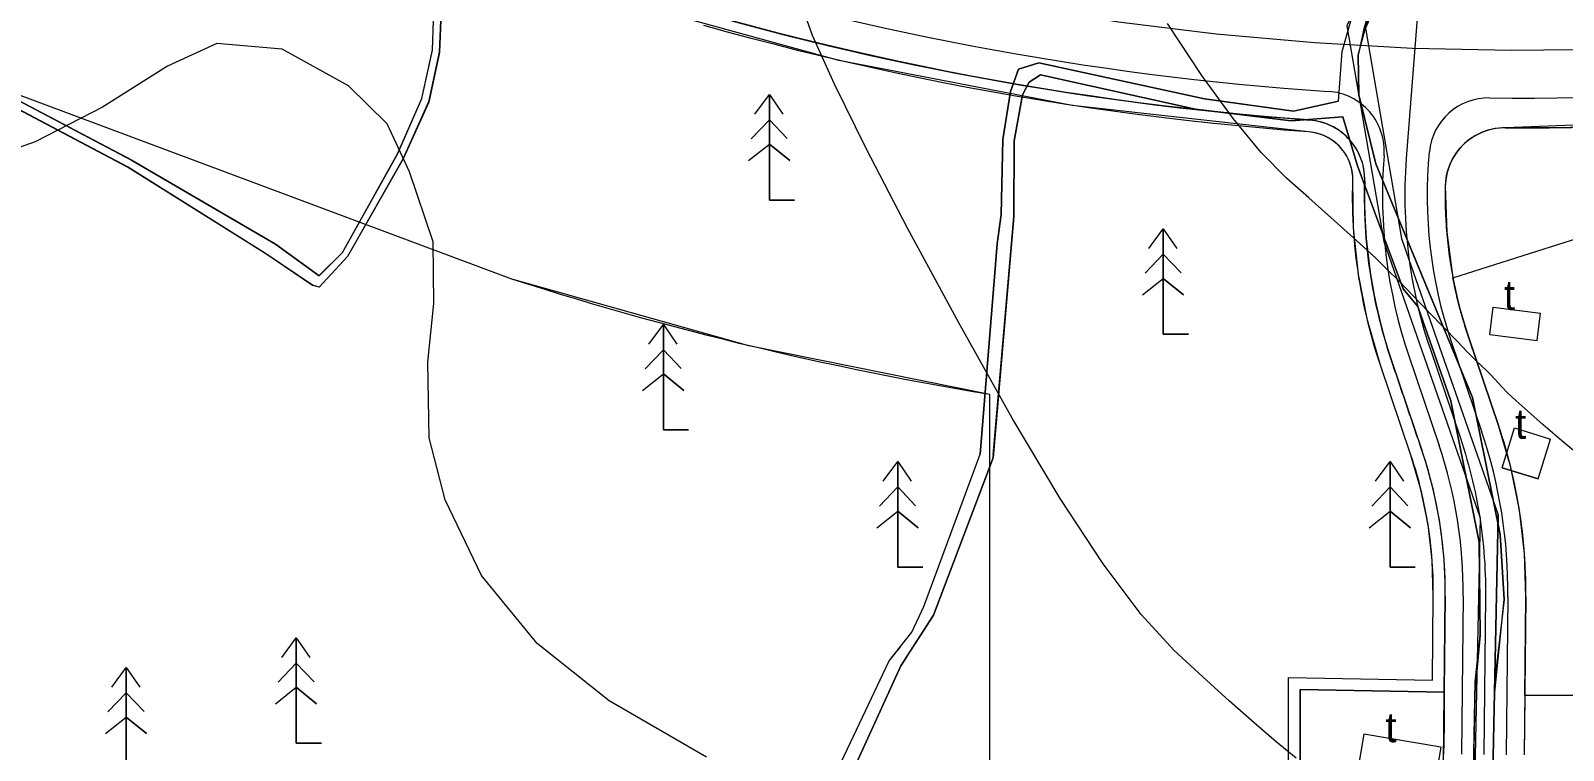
# Model space of a CAD drawing. Header units: metres. Extents: x 532950 to 537618, y 1849954 to 1853119.
# Drawn here: x 534413.2 to 534670.1, y 1850689.7 to 1850810.3 of the extents above; entities that cross this region are included whole.
import ezdxf

# ---------------------------------------------------------------- set-up
doc = ezdxf.new("R2010")
doc.units = ezdxf.units.M
doc.header["$LTSCALE"] = 3.1
for name, color, linetype, lineweight in [('11', 7, 'Continuous', 13), ('31', 7, 'Continuous', 13), ('46', 7, 'Continuous', 13), ('50', 7, 'Continuous', 13), ('52', 7, 'Continuous', 13), ('53', 7, 'Continuous', 13), ('55', 7, 'Continuous', 13), ('58', 7, 'Continuous', 13)]:
    doc.layers.add(name, color=color, linetype=linetype, lineweight=lineweight)

msp = doc.modelspace()

# ---------------------------------------------------------------- linework, layer by layer
at = {"layer": '11'}
for points in [[(534648.89, 1850855.21), (534643.73, 1850788.86), (534643.65, 1850787.75), (534643.59, 1850786.64), (534643.54, 1850785.53), (534643.51, 1850784.41), (534643.49, 1850783.3), (534643.49, 1850782.19), (534643.51, 1850781.07), (534643.54, 1850779.96), (534643.58, 1850778.85), (534643.64, 1850777.73), (534643.72, 1850776.62), (534643.81, 1850775.51), (534643.92, 1850774.4), (534644.04, 1850773.3), (534644.18, 1850772.19), (534644.33, 1850771.09), (534644.5, 1850769.99), (534644.68, 1850768.89), (534644.88, 1850767.79), (534645.1, 1850766.7), (534645.33, 1850765.61), (534645.57, 1850764.53), (534645.83, 1850763.44), (534646.11, 1850762.36), (534646.4, 1850761.29), (534646.7, 1850760.22), (534647.02, 1850759.15), (534647.36, 1850758.09), (534647.71, 1850757.03), (534652.79, 1850742), (534653.09, 1850741.11), (534653.37, 1850740.23), (534653.64, 1850739.34), (534653.9, 1850738.45), (534654.15, 1850737.55), (534654.39, 1850736.65), (534654.63, 1850735.75), (534654.85, 1850734.85), (534655.05, 1850733.94), (534655.25, 1850733.04), (534655.44, 1850732.13), (534655.62, 1850731.21), (534655.79, 1850730.3), (534655.94, 1850729.38), (534656.09, 1850728.46), (534656.23, 1850727.54), (534656.35, 1850726.62), (534656.46, 1850725.7), (534656.57, 1850724.78), (534656.66, 1850723.85), (534656.74, 1850722.93), (534656.81, 1850722), (534656.87, 1850721.07), (534656.92, 1850720.14), (534656.96, 1850719.21), (534656.99, 1850718.28), (534657, 1850717.35), (534657.01, 1850716.42), (534657.01, 1850715.5), (534656.72, 1850689.04)], [(534515.15, 1850830.1), (534530.96, 1850825.37), (534546.92, 1850821.16), (534563.01, 1850817.5), (534579.21, 1850814.38), (534595.51, 1850811.8), (534611.89, 1850809.78), (534628.33, 1850808.3), (534644.8, 1850807.38), (534661.3, 1850807.01), (534677.8, 1850807.2), (534694.29, 1850807.94), (534710.74, 1850809.23), (534727.14, 1850811.07), (534743.46, 1850813.47), (534759.7, 1850816.41), (534775.83, 1850819.9), (534791.83, 1850823.92), (534807.69, 1850828.49), (534823.39, 1850833.58), (534838.91, 1850839.19)]]:
    msp.add_lwpolyline(points, dxfattribs=at)
at = {"layer": '31'}
for points in [[(534631.37, 1850791.9), (534630.76, 1850792.29), (534630.12, 1850792.62), (534629.46, 1850792.89), (534628.77, 1850793.1), (534628.07, 1850793.25), (534627.36, 1850793.33), (534587.77, 1850797.78), (534548.65, 1850805.32), (534510.25, 1850815.92), (534305.74, 1850892.39)], [(534573.98, 1850632.08), (534573.98, 1850749.34), (534533.56, 1850757.52), (534493.86, 1850768.67), (534320.29, 1850833.57), (534305.97, 1850812.45), (534266.82, 1850728.42), (534263.09, 1850719.44), (534260.12, 1850710.18), (534257.95, 1850700.7), (534256.58, 1850691.07), (534256.02, 1850681.36)], [(534573.98, 1850632.08), (534573.98, 1850749.34), (534571.18, 1850749.81), (534568.37, 1850750.29), (534565.57, 1850750.78), (534562.77, 1850751.29), (534559.98, 1850751.82), (534557.18, 1850752.36), (534554.39, 1850752.91), (534551.61, 1850753.48), (534548.82, 1850754.06), (534546.04, 1850754.66), (534543.26, 1850755.27), (534540.49, 1850755.89), (534537.71, 1850756.53), (534534.95, 1850757.19), (534532.18, 1850757.85), (534529.42, 1850758.53), (534526.66, 1850759.23), (534523.91, 1850759.94), (534521.15, 1850760.66), (534518.41, 1850761.4), (534515.66, 1850762.15), (534512.92, 1850762.92), (534510.19, 1850763.7), (534507.46, 1850764.49), (534504.73, 1850765.3), (534502.01, 1850766.12), (534499.29, 1850766.96), (534496.57, 1850767.81), (534493.86, 1850768.67), (534320.29, 1850833.57)], [(534629.81, 1850792.76), (534629.41, 1850792.91), (534629.01, 1850793.03), (534628.6, 1850793.14), (534628.19, 1850793.23), (534627.78, 1850793.29), (534627.36, 1850793.33), (534623.25, 1850793.65), (534619.14, 1850794), (534615.03, 1850794.38), (534610.93, 1850794.79), (534606.84, 1850795.24), (534602.74, 1850795.72), (534598.65, 1850796.24), (534594.57, 1850796.79), (534590.49, 1850797.37), (534586.41, 1850797.99), (534582.34, 1850798.64), (534578.27, 1850799.32), (534574.21, 1850800.03), (534570.16, 1850800.78), (534566.11, 1850801.56), (534562.07, 1850802.37), (534558.04, 1850803.22), (534554.01, 1850804.1), (534549.99, 1850805.01), (534545.98, 1850805.96), (534541.97, 1850806.94), (534537.98, 1850807.95), (534533.99, 1850808.99), (534530.01, 1850810.06), (534526.04, 1850811.17)], [(534623.98, 1850676.63), (534623.98, 1850701.95), (534648.1, 1850701.5), (534648.26, 1850715.59), (534648.26, 1850716.42), (534648.26, 1850717.25), (534648.24, 1850718.07), (534648.22, 1850718.9), (534648.18, 1850719.73), (534648.14, 1850720.56), (534648.08, 1850721.38), (534648.02, 1850722.21), (534647.95, 1850723.03), (534647.87, 1850723.86), (534647.77, 1850724.68), (534647.67, 1850725.5), (534647.56, 1850726.32), (534647.44, 1850727.14), (534647.31, 1850727.96), (534647.17, 1850728.78), (534647.02, 1850729.59), (534646.86, 1850730.4), (534646.7, 1850731.21), (534646.52, 1850732.02), (534646.33, 1850732.83), (534646.14, 1850733.63), (534645.93, 1850734.44), (534645.72, 1850735.24), (534645.49, 1850736.03), (534645.26, 1850736.83), (534645.02, 1850737.62), (534644.76, 1850738.41), (534644.5, 1850739.19), (534639.42, 1850754.23), (534639.08, 1850755.26), (534638.75, 1850756.29), (534638.43, 1850757.32), (534638.13, 1850758.36), (534637.84, 1850759.41), (534637.56, 1850760.46), (534637.3, 1850761.51), (534637.05, 1850762.56), (534636.81, 1850763.62), (534636.58, 1850764.67), (534636.37, 1850765.74), (534636.17, 1850766.8), (534635.98, 1850767.87), (534635.81, 1850768.94), (534635.65, 1850770.01), (534635.5, 1850771.08), (534635.36, 1850772.16), (534635.24, 1850773.23), (534635.13, 1850774.31), (534635.04, 1850775.39), (534634.96, 1850776.47), (534634.89, 1850777.55), (534634.83, 1850778.63), (534634.79, 1850779.71), (534634.76, 1850780.8), (534634.74, 1850781.88), (534634.74, 1850782.96), (534634.75, 1850784.05), (534634.77, 1850785.13), (534634.78, 1850785.55), (534634.75, 1850785.97), (534634.71, 1850786.39), (534634.64, 1850786.81), (534634.56, 1850787.22), (534634.45, 1850787.62), (534634.32, 1850788.02), (534634.17, 1850788.42), (534634, 1850788.8), (534633.8, 1850789.18), (534633.59, 1850789.54), (534633.36, 1850789.89), (534633.12, 1850790.23), (534632.85, 1850790.56), (534632.57, 1850790.87), (534632.27, 1850791.17), (534631.96, 1850791.45), (534631.63, 1850791.71), (534631.29, 1850791.96), (534630.93, 1850792.19), (534630.57, 1850792.4), (534630.19, 1850792.59), (534629.81, 1850792.76)], [(534623.98, 1850676.63), (534623.98, 1850701.95), (534648.1, 1850701.5), (534648.26, 1850715.59), (534648.07, 1850721.59), (534647.38, 1850727.55), (534646.19, 1850733.43), (534644.5, 1850739.19), (534639.42, 1850754.23), (534637.24, 1850761.77), (534635.73, 1850769.47), (534634.9, 1850777.28), (534634.77, 1850785.13), (534634.76, 1850785.85), (534634.69, 1850786.56), (534634.55, 1850787.27), (534634.34, 1850787.95), (534634.08, 1850788.62), (534633.76, 1850789.26), (534633.38, 1850789.87), (534632.95, 1850790.45), (534632.46, 1850790.98), (534631.94, 1850791.47), (534631.37, 1850791.9)]]:
    msp.add_lwpolyline(points, dxfattribs=at)
at = {"layer": '46'}
for points in [[(534707.46, 1850795.88), (534660.33, 1850794.02), (534659.46, 1850793.98), (534658.61, 1850793.88), (534657.76, 1850793.7), (534656.93, 1850793.45), (534656.13, 1850793.13), (534655.36, 1850792.74), (534654.62, 1850792.28), (534653.93, 1850791.76), (534653.29, 1850791.19), (534652.69, 1850790.56), (534652.16, 1850789.88), (534651.68, 1850789.16), (534651.27, 1850788.4), (534650.92, 1850787.61), (534650.65, 1850786.79), (534650.44, 1850785.95), (534650.31, 1850785.09), (534650.26, 1850784.23), (534650.5, 1850776.52), (534651.55, 1850768.88), (534676.16, 1850776.73)], [(534705.25, 1850698.93), (534663.58, 1850698.93), (534663.47, 1850688.96)]]:
    msp.add_lwpolyline(points, dxfattribs=at)
at = {"layer": '50'}
for points in [[(534651.55, 1850768.88), (534676.16, 1850776.73), (534683.48, 1850749.42), (534703.98, 1850749.42), (534705.25, 1850698.93), (534663.58, 1850698.93), (534663.76, 1850715.42), (534663.53, 1850722.73), (534662.68, 1850729.98), (534661.23, 1850737.15), (534659.19, 1850744.16), (534654.1, 1850759.19), (534652.66, 1850763.99)], [(534648.89, 1850675.77), (534649.95, 1850687.59), (534650.08, 1850699.46), (534625.98, 1850699.92), (534625.98, 1850678.42)]]:
    msp.add_lwpolyline(points, close=True, dxfattribs=at)
at = {"layer": '52'}
for p, q in [((534651.26, 1850758.23), (534656.35, 1850743.2)), ((534644.16, 1850755.83), (534649.24, 1850740.8)), ((534653.26, 1850715.54), (534652.97, 1850689.08)), ((534660.76, 1850715.45), (534660.47, 1850688.99))]:
    msp.add_line(p, q, dxfattribs=at)
for centre, radius, start, end in [((534664.02, 1851298.15), 499.15, 269.2722, 296.8986), ((534664.02, 1851298.15), 499.15, 252.3339, 266.1737), ((534630.04, 1850790.14), 10, 355.4279, 86.1736), ((534657.55, 1850789.04), 10, 89.2722, 174.4744), ((534723.49, 1850782.66), 83.75, 175.4279, 198.6874), ((534723.49, 1850782.66), 76.25, 174.4744, 198.6874), ((534577.01, 1850716.36), 83.75, 359.3772, 18.6873), ((534577.01, 1850716.36), 76.25, 359.3772, 18.6873)]:
    msp.add_arc(centre, radius, start, end, dxfattribs=at)
at = {"layer": '53'}
for p, q in [((534654.1, 1850759.19), (534659.19, 1850744.16)), ((534641.31, 1850754.87), (534646.4, 1850739.83)), ((534650.26, 1850715.57), (534649.97, 1850689.11)), ((534663.76, 1850715.42), (534663.47, 1850688.96))]:
    msp.add_line(p, q, dxfattribs=at)
for centre, radius, start, end in [((534664.02, 1851298.15), 504.15, 269.5809, 296.3939), ((534664.02, 1851298.15), 504.15, 252.3198, 265.8466), ((534626.78, 1850785.35), 10, 358.4077, 85.8466), ((534660.26, 1850784.02), 10, 89.5809, 178.7752), ((534723.49, 1850782.66), 86.75, 178.4077, 198.6874), ((534723.49, 1850782.66), 73.25, 178.7752, 198.6874), ((534577.01, 1850716.36), 86.75, 359.3772, 18.6873), ((534577.01, 1850716.36), 73.25, 359.3772, 18.6873)]:
    msp.add_arc(centre, radius, start, end, dxfattribs=at)
at = {"layer": '55'}
for p, q in [((534537.02, 1850799.59), (534537.02, 1850781.92)), ((534533.96, 1850792.15), (534537.02, 1850795.35)), ((534540, 1850792.21), (534537.02, 1850795.35)), ((534533.54, 1850788.52), (534537.02, 1850791.3)), ((534540.43, 1850788.53), (534537.02, 1850791.3)), ((534537.02, 1850781.92), (534541.22, 1850781.92)), ((534603.02, 1850777.09), (534603.02, 1850759.42)), ((534599.96, 1850769.65), (534603.02, 1850772.85)), ((534606, 1850769.71), (534603.02, 1850772.85)), ((534599.54, 1850766.02), (534603.02, 1850768.8)), ((534606.43, 1850766.03), (534603.02, 1850768.8)), ((534657.71, 1850759.38), (534658.3, 1850763.96)), ((534657.71, 1850759.38), (534658.3, 1850763.96)), ((534658.3, 1850763.96), (534666.23, 1850762.95)), ((534519.25, 1850761.09), (534519.25, 1850743.42)), ((534665.64, 1850758.37), (534666.23, 1850762.95)), ((534603.02, 1850759.42), (534607.22, 1850759.42)), ((534657.71, 1850759.38), (534665.64, 1850758.37)), ((534516.19, 1850753.65), (534519.25, 1850756.84)), ((534522.23, 1850753.71), (534519.25, 1850756.84)), ((534515.77, 1850750.02), (534519.25, 1850752.8)), ((534522.66, 1850750.03), (534519.25, 1850752.8)), ((534519.25, 1850743.42), (534523.45, 1850743.42)), ((534659.79, 1850737.08), (534661.87, 1850743.76)), ((534661.87, 1850743.76), (534667.9, 1850741.88)), ((534665.81, 1850735.19), (534667.9, 1850741.88)), ((534558.52, 1850738.09), (534558.52, 1850720.42)), ((534641.02, 1850738.09), (534641.02, 1850720.42)), ((534665.81, 1850735.19), (534659.79, 1850737.08)), ((534659.79, 1850737.08), (534665.81, 1850735.19)), ((534555.46, 1850730.65), (534558.52, 1850733.85)), ((534561.5, 1850730.71), (534558.52, 1850733.85)), ((534637.96, 1850730.65), (534641.02, 1850733.85)), ((534644, 1850730.71), (534641.02, 1850733.85)), ((534555.04, 1850727.02), (534558.52, 1850729.8)), ((534561.93, 1850727.03), (534558.52, 1850729.8)), ((534637.54, 1850727.02), (534641.02, 1850729.8)), ((534644.43, 1850727.03), (534641.02, 1850729.8)), ((534558.52, 1850720.42), (534562.72, 1850720.42)), ((534641.02, 1850720.42), (534645.22, 1850720.42)), ((534457.75, 1850708.59), (534457.75, 1850690.92)), ((534454.69, 1850701.15), (534457.75, 1850704.34)), ((534460.73, 1850701.21), (534457.75, 1850704.34)), ((534429.25, 1850703.59), (534429.25, 1850685.92)), ((534426.19, 1850696.15), (534429.25, 1850699.34)), ((534432.23, 1850696.21), (534429.25, 1850699.34)), ((534454.27, 1850697.52), (534457.75, 1850700.3)), ((534461.16, 1850697.53), (534457.75, 1850700.3)), ((534425.77, 1850692.52), (534429.25, 1850695.3)), ((534432.66, 1850692.53), (534429.25, 1850695.3)), ((534636.6, 1850692.44), (534635.6, 1850686.53)), ((534649.53, 1850690.25), (534636.6, 1850692.44)), ((534649.53, 1850690.25), (534636.6, 1850692.44)), ((534457.75, 1850690.92), (534461.95, 1850690.92)), ((534649.53, 1850690.25), (534648.52, 1850684.33))]:
    msp.add_line(p, q, dxfattribs=at)
for points in [[(534658.19, 1850682.66), (534658.5, 1850698.93), (534660.13, 1850714.98), (534659.48, 1850725.89), (534654.82, 1850748.82), (534647.1, 1850767.46), (534638.65, 1850787.97), (534635.76, 1850799.57), (534635.69, 1850806.18), (534639.64, 1850820.99), (534648.33, 1850835.27), (534651.44, 1850843.97), (534649.9, 1850863.66), (534649.84, 1850899.17), (534648.71, 1850908.98), (534649.45, 1850922.99), (534648.8, 1850934.1), (534649.03, 1850941.77), (534651.09, 1850959.4), (534653.37, 1850979.95), (534655.14, 1851000.42)], [(534655.14, 1851000.42), (534653.37, 1850979.95), (534649.03, 1850941.77), (534648.8, 1850934.1), (534649.45, 1850922.99), (534648.71, 1850908.98), (534649.84, 1850899.17), (534649.9, 1850863.66), (534651.44, 1850843.97), (534648.33, 1850835.27), (534639.64, 1850820.99), (534636.61, 1850810.59), (534635.69, 1850806.18), (534635.76, 1850799.57), (534638.65, 1850787.97), (534648.62, 1850763.79), (534654.82, 1850748.82), (534659.48, 1850725.89), (534660.13, 1850714.98), (534658.51, 1850701.15), (534658.19, 1850682.66)], [(534647.82, 1850842.69), (534633.77, 1850811.11), (534639.95, 1850774.99)], [(534650.82, 1850842.69), (534636.88, 1850810.73), (534642.91, 1850775.5)], [(534407.94, 1850800.28), (534430.13, 1850788.61), (534454.25, 1850774.55), (534461.57, 1850769.23), (534465.5, 1850773.12), (534474.69, 1850789.63), (534478.77, 1850798.91), (534480.59, 1850807.04), (534480.8, 1850813.59), (534482.64, 1850822.76), (534486.13, 1850831.51), (534486.46, 1850832.02)], [(534407.94, 1850800.28), (534430.13, 1850788.61), (534454.25, 1850774.55), (534461.57, 1850769.23), (534465.5, 1850773.12), (534474.69, 1850789.63), (534478.77, 1850798.91), (534480.59, 1850807.04), (534480.8, 1850813.59), (534482.64, 1850822.76), (534486.13, 1850831.51), (534486.46, 1850832.02)], [(534487.09, 1850830.94), (534487.02, 1850830.86), (534483.69, 1850822.44), (534482, 1850813.35), (534481.72, 1850806.64), (534479.93, 1850798.34), (534475.68, 1850788.83), (534466.32, 1850772.45), (534461.57, 1850767.31), (534460.47, 1850767.6), (534452.62, 1850772.93), (534429.49, 1850787.43), (534408.07, 1850798.73)], [(534487.09, 1850830.94), (534487.02, 1850830.86), (534483.69, 1850822.44), (534482, 1850813.35), (534481.72, 1850806.64), (534479.93, 1850798.34), (534475.68, 1850788.83), (534466.32, 1850772.45), (534461.57, 1850767.31), (534460.47, 1850767.6), (534452.62, 1850772.93), (534429.49, 1850787.43), (534408.07, 1850798.73)], [(534546.65, 1850682.68), (534557.08, 1850704.73), (534560.91, 1850709.54), (534562.9, 1850713.85), (534572.33, 1850739.34), (534575.21, 1850774.59), (534575.85, 1850779.48), (534576.12, 1850792.04), (534577.39, 1850800.11), (534578.73, 1850803.86), (534582.16, 1850804.88), (534609.9, 1850798.9), (534624.81, 1850796.81), (534632.38, 1850798.46), (534633.01, 1850806.83), (534637.46, 1850822.66)], [(534625.29, 1850688.4), (534621.94, 1850691.15), (534618.22, 1850694.33), (534614.12, 1850697.95), (534609.64, 1850702.02), (534604.78, 1850706.52), (534599.3, 1850712.49), (534592.95, 1850720.96), (534585.74, 1850731.92), (534577.67, 1850745.37), (534568.74, 1850761.32), (534560.18, 1850777.22), (534553.25, 1850790.55), (534547.95, 1850801.31), (534544.26, 1850809.5), (534542.21, 1850815.1)], [(534407.93, 1850800.31), (534430.12, 1850788.64), (534454.24, 1850774.58), (534461.56, 1850769.26), (534465.49, 1850773.15), (534474.68, 1850789.66), (534478.76, 1850798.94), (534480.58, 1850807.07), (534480.79, 1850813.62)], [(534481.99, 1850813.38), (534481.71, 1850806.67), (534479.92, 1850798.37), (534475.67, 1850788.86), (534466.31, 1850772.48), (534461.56, 1850767.34), (534460.46, 1850767.63), (534452.61, 1850772.96), (534429.48, 1850787.46), (534408.06, 1850798.76)], [(534656.39, 1850754.1), (534655.39, 1850755.06), (534654.01, 1850756.45), (534652.24, 1850758.26), (534650.08, 1850760.49), (534647.53, 1850763.15), (534644.91, 1850765.86), (534642.57, 1850768.25), (534640.49, 1850770.34), (534638.68, 1850772.1), (534637.13, 1850773.55), (534635.46, 1850775.07), (534633.28, 1850777.03), (534630.59, 1850779.44), (534627.38, 1850782.29), (534623.66, 1850785.6), (534619.44, 1850789.86), (534614.71, 1850795.59), (534609.48, 1850802.8), (534603.75, 1850811.49)], [(534526.48, 1850688.58), (534510.16, 1850698.03), (534498.08, 1850707.6), (534488.76, 1850719), (534482.7, 1850731.67), (534480, 1850742.09), (534479.79, 1850754.75), (534480.8, 1850764.57), (534480.67, 1850774.9), (534476.74, 1850786.66), (534472.96, 1850794.71), (534466.51, 1850801.04), (534455.4, 1850807.21), (534444.41, 1850808.17), (534436.15, 1850804.36), (534425.3, 1850797.45), (534413.98, 1850791.66), (534402.25, 1850787.52)], [(534632.38, 1850798.46), (534624.81, 1850796.81), (534609.9, 1850798.9), (534582.16, 1850804.88), (534578.73, 1850803.86), (534577.39, 1850800.11), (534576.12, 1850792.04), (534575.85, 1850779.48), (534575.21, 1850774.59), (534572.33, 1850739.34)], [(534654.94, 1850683.26), (534655.28, 1850701.21), (534656.11, 1850709), (534655.94, 1850724.61), (534651.2, 1850748.28), (534645.66, 1850764.06), (534643.2, 1850767.07), (534635.56, 1850787.65), (534633.09, 1850795.88), (534624.44, 1850795.18), (534608.44, 1850797.14), (534582.42, 1850802.92), (534580.55, 1850801.66), (534579.41, 1850799.54), (534578.05, 1850791.85), (534577.97, 1850779.14), (534574.49, 1850738.73), (534564.52, 1850712.38), (534562.15, 1850708.74), (534559.05, 1850703.93), (534548.88, 1850681.65)], [(534548.89, 1850681.62), (534559.06, 1850703.9), (534564.52, 1850712.38), (534574.49, 1850738.73), (534577.97, 1850779.14), (534578.05, 1850791.85), (534579.41, 1850799.54), (534580.55, 1850801.66), (534582.42, 1850802.92), (534595.43, 1850800.03), (534608.44, 1850797.14), (534624.44, 1850795.18), (534633.09, 1850795.88), (534635.56, 1850787.65), (534639.38, 1850777.36), (534643.2, 1850767.07), (534645.66, 1850764.06), (534651.2, 1850748.28), (534655.94, 1850724.61), (534656.11, 1850709), (534655.24, 1850699.36), (534654.94, 1850683.26)], [(534574.52, 1850739.15), (534577.97, 1850779.14), (534578.05, 1850791.85), (534579.41, 1850799.54), (534580.55, 1850801.66), (534582.42, 1850802.92), (534608.44, 1850797.14), (534624.44, 1850795.18), (534633.09, 1850795.88)], [(534534.59, 1850796.3), (534537.02, 1850799.59), (534539.29, 1850796.3)], [(534534.59, 1850796.3), (534537.02, 1850799.59), (534539.29, 1850796.3)], [(534541.22, 1850781.92), (534537.02, 1850781.92), (534537.02, 1850799.59)], [(534533.96, 1850792.15), (534537.02, 1850795.35), (534540, 1850792.21)], [(534533.54, 1850788.52), (534537.02, 1850791.3), (534540.43, 1850788.53)], [(534600.59, 1850773.8), (534603.02, 1850777.09), (534605.29, 1850773.8)], [(534600.59, 1850773.8), (534603.02, 1850777.09), (534605.29, 1850773.8)], [(534607.22, 1850759.42), (534603.02, 1850759.42), (534603.02, 1850777.09)], [(534639.95, 1850774.99), (534656.11, 1850728.7), (534655.18, 1850683.52), (534650.87, 1850651.05)], [(534642.91, 1850775.5), (534659.12, 1850729.18), (534658.18, 1850683.29), (534653.84, 1850650.65)], [(534599.96, 1850769.65), (534603.02, 1850772.85), (534606, 1850769.71)], [(534599.54, 1850766.02), (534603.02, 1850768.8), (534606.43, 1850766.03)], [(534516.82, 1850757.8), (534519.25, 1850761.09), (534521.52, 1850757.8)], [(534516.82, 1850757.8), (534519.25, 1850761.09), (534521.52, 1850757.8)], [(534523.45, 1850743.42), (534519.25, 1850743.42), (534519.25, 1850761.09)], [(534516.19, 1850753.65), (534519.25, 1850756.84), (534522.23, 1850753.71)], [(534673.08, 1850738.84), (534669.79, 1850741.6), (534666.65, 1850744.28), (534664.08, 1850746.52), (534662.09, 1850748.31), (534660.66, 1850749.65), (534659.8, 1850750.55), (534659.21, 1850751.22), (534658.57, 1850751.92), (534657.89, 1850752.63), (534657.16, 1850753.35), (534656.39, 1850754.1)], [(534515.77, 1850750.02), (534519.25, 1850752.8), (534522.66, 1850750.03)], [(534556.09, 1850734.8), (534558.52, 1850738.09), (534560.79, 1850734.8)], [(534556.09, 1850734.8), (534558.52, 1850738.09), (534560.79, 1850734.8)], [(534562.72, 1850720.42), (534558.52, 1850720.42), (534558.52, 1850738.09)], [(534638.59, 1850734.8), (534641.02, 1850738.09), (534643.29, 1850734.8)], [(534638.59, 1850734.8), (534641.02, 1850738.09), (534643.29, 1850734.8)], [(534645.22, 1850720.42), (534641.02, 1850720.42), (534641.02, 1850738.09)], [(534555.46, 1850730.65), (534558.52, 1850733.85), (534561.5, 1850730.71)], [(534637.96, 1850730.65), (534641.02, 1850733.85), (534644, 1850730.71)], [(534555.04, 1850727.02), (534558.52, 1850729.8), (534561.93, 1850727.03)], [(534637.54, 1850727.02), (534641.02, 1850729.8), (534644.43, 1850727.03)], [(534653.84, 1850650.65), (534658.18, 1850683.29), (534659.12, 1850729.18)], [(534455.32, 1850705.3), (534457.75, 1850708.59), (534460.02, 1850705.3)], [(534455.32, 1850705.3), (534457.75, 1850708.59), (534460.02, 1850705.3)], [(534461.95, 1850690.92), (534457.75, 1850690.92), (534457.75, 1850708.59)], [(534546.66, 1850682.65), (534557.09, 1850704.7), (534558.97, 1850707.07)], [(534546.66, 1850682.65), (534557.09, 1850704.7), (534558.97, 1850707.07)], [(534454.69, 1850701.15), (534457.75, 1850704.34), (534460.73, 1850701.21)], [(534559.98, 1850705.34), (534559.06, 1850703.9), (534548.89, 1850681.62)], [(534559.98, 1850705.34), (534559.06, 1850703.9), (534548.89, 1850681.62)], [(534426.82, 1850700.3), (534429.25, 1850703.59), (534431.52, 1850700.3)], [(534426.82, 1850700.3), (534429.25, 1850703.59), (534431.52, 1850700.3)], [(534433.45, 1850685.92), (534429.25, 1850685.92), (534429.25, 1850703.59)], [(534426.19, 1850696.15), (534429.25, 1850699.34), (534432.23, 1850696.21)], [(534454.27, 1850697.52), (534457.75, 1850700.3), (534461.16, 1850697.53)], [(534425.77, 1850692.52), (534429.25, 1850695.3), (534432.66, 1850692.53)]]:
    msp.add_lwpolyline(points, dxfattribs=at)
at = {"layer": '58'}
for points in [[(534586.73, 1850799.96), (534582.68, 1850800.61), (534578.63, 1850801.28), (534574.59, 1850802), (534570.55, 1850802.74), (534566.52, 1850803.52), (534562.5, 1850804.33), (534558.48, 1850805.17), (534554.47, 1850806.05), (534550.47, 1850806.95), (534546.48, 1850807.9), (534542.49, 1850808.87), (534538.51, 1850809.87), (534534.54, 1850810.91), (534530.58, 1850811.98), (534526.62, 1850813.08), (534522.68, 1850814.22), (534518.74, 1850815.39), (534514.82, 1850816.58), (534510.9, 1850817.81), (534306.44, 1850894.26)], [(534647.17, 1850737.4), (534646.93, 1850738.22), (534646.67, 1850739.03), (534646.4, 1850739.83), (534646.22, 1850740.35), (534646.05, 1850740.87), (534645.87, 1850741.39), (534645.7, 1850741.91), (534645.52, 1850742.43), (534645.35, 1850742.94), (534645.17, 1850743.46), (534645, 1850743.98), (534644.82, 1850744.5), (534644.65, 1850745.02), (534644.47, 1850745.54), (534644.29, 1850746.06), (534644.12, 1850746.57), (534643.94, 1850747.09), (534643.77, 1850747.61), (534643.59, 1850748.13), (534643.42, 1850748.65), (534643.24, 1850749.17), (534643.07, 1850749.68), (534642.89, 1850750.2), (534642.72, 1850750.72), (534642.54, 1850751.24), (534642.37, 1850751.76), (534642.19, 1850752.28), (534642.02, 1850752.79), (534641.84, 1850753.31), (534641.66, 1850753.83), (534641.49, 1850754.35), (534641.31, 1850754.87), (534640.98, 1850755.87), (534640.66, 1850756.88), (534640.35, 1850757.9), (534640.06, 1850758.91), (534639.77, 1850759.93), (534639.5, 1850760.96), (534639.24, 1850761.98), (534639, 1850763.01), (534638.76, 1850764.04), (534638.54, 1850765.08), (534638.33, 1850766.12), (534638.14, 1850767.16), (534637.95, 1850768.2), (534637.78, 1850769.25), (534637.63, 1850770.29), (534637.48, 1850771.34), (534637.35, 1850772.39), (534637.23, 1850773.45), (534637.13, 1850774.5), (534637.03, 1850775.55), (534636.95, 1850776.61), (534636.88, 1850777.67), (534636.83, 1850778.72), (534636.79, 1850779.78), (534636.76, 1850780.84), (534636.74, 1850781.9), (534636.74, 1850782.96), (534636.75, 1850784.02), (534636.77, 1850785.07), (534636.77, 1850785.6), (534636.75, 1850786.13), (534636.69, 1850786.65), (534636.61, 1850787.17), (534636.5, 1850787.68), (534636.37, 1850788.19), (534636.2, 1850788.69), (534636.01, 1850789.18), (534635.8, 1850789.66), (534635.56, 1850790.13), (534635.3, 1850790.59), (534635.01, 1850791.03), (534634.7, 1850791.45), (534634.37, 1850791.86), (534634.02, 1850792.25), (534633.64, 1850792.62), (534633.25, 1850792.97), (534632.84, 1850793.3), (534632.41, 1850793.61), (534631.97, 1850793.9), (534631.51, 1850794.16), (534631.04, 1850794.4), (534630.56, 1850794.61), (534630.07, 1850794.79), (534629.57, 1850794.95), (534629.06, 1850795.09), (534628.55, 1850795.19), (534628.03, 1850795.27), (534627.5, 1850795.33), (534623.41, 1850795.64), (534619.32, 1850795.99), (534615.23, 1850796.37), (534611.15, 1850796.78), (534607.07, 1850797.23), (534602.99, 1850797.71), (534598.92, 1850798.22), (534594.85, 1850798.77), (534590.79, 1850799.35), (534586.73, 1850799.96)], [(534676.6, 1850794.16), (534668.46, 1850794.02), (534660.33, 1850794.02), (534659.79, 1850794), (534659.26, 1850793.97), (534658.72, 1850793.9), (534658.2, 1850793.8), (534657.67, 1850793.68), (534657.16, 1850793.52), (534656.65, 1850793.34), (534656.16, 1850793.14), (534655.67, 1850792.9), (534655.2, 1850792.65)], [(534655.2, 1850792.65), (534654.75, 1850792.36), (534654.31, 1850792.06), (534653.89, 1850791.72), (534653.48, 1850791.37), (534653.1, 1850791), (534652.73, 1850790.6), (534652.39, 1850790.19), (534652.07, 1850789.76), (534651.77, 1850789.31), (534651.5, 1850788.85), (534651.25, 1850788.37), (534651.03, 1850787.88), (534650.84, 1850787.38), (534650.67, 1850786.87), (534650.53, 1850786.35), (534650.42, 1850785.83), (534650.34, 1850785.3), (534650.28, 1850784.77), (534650.26, 1850784.23), (534650.25, 1850783.7), (534650.24, 1850783.17), (534650.24, 1850782.63), (534650.24, 1850782.1), (534650.25, 1850781.57), (534650.26, 1850781.04), (534650.27, 1850780.51), (534650.29, 1850779.97), (534650.31, 1850779.44), (534650.34, 1850778.91), (534650.37, 1850778.38), (534650.4, 1850777.85), (534650.44, 1850777.32), (534650.48, 1850776.79), (534650.52, 1850776.26), (534650.57, 1850775.73), (534650.62, 1850775.2), (534650.68, 1850774.67), (534650.74, 1850774.14), (534650.8, 1850773.61), (534650.87, 1850773.08), (534650.94, 1850772.56), (534651.02, 1850772.03), (534651.1, 1850771.5), (534651.18, 1850770.98), (534651.27, 1850770.45), (534651.36, 1850769.93), (534651.45, 1850769.41), (534651.55, 1850768.88), (534676.16, 1850776.73)], [(534705.25, 1850698.93), (534663.58, 1850698.93), (534663.76, 1850715.42), (534663.76, 1850716.43), (534663.75, 1850717.44), (534663.74, 1850718.45), (534663.71, 1850719.45), (534663.66, 1850720.46), (534663.61, 1850721.47), (534663.55, 1850722.47), (534663.47, 1850723.48), (534663.38, 1850724.48), (534663.28, 1850725.49), (534663.17, 1850726.49), (534663.04, 1850727.49), (534662.91, 1850728.49), (534662.76, 1850729.49), (534662.6, 1850730.48), (534662.43, 1850731.47), (534662.25, 1850732.47), (534662.06, 1850733.46), (534661.86, 1850734.44), (534661.64, 1850735.43), (534661.41, 1850736.41), (534661.17, 1850737.39), (534660.92, 1850738.37), (534660.66, 1850739.34), (534660.39, 1850740.31), (534660.11, 1850741.28), (534659.81, 1850742.24), (534659.5, 1850743.2), (534659.19, 1850744.16), (534659.01, 1850744.68), (534658.84, 1850745.2), (534658.66, 1850745.71), (534658.49, 1850746.23), (534658.31, 1850746.75), (534658.13, 1850747.27), (534657.96, 1850747.79), (534657.78, 1850748.31), (534657.61, 1850748.83), (534657.43, 1850749.34), (534657.26, 1850749.86), (534657.08, 1850750.38), (534656.91, 1850750.9), (534656.73, 1850751.42), (534656.56, 1850751.94), (534656.38, 1850752.45), (534656.21, 1850752.97), (534656.03, 1850753.49), (534655.86, 1850754.01), (534655.68, 1850754.53), (534655.5, 1850755.05), (534655.33, 1850755.57), (534655.15, 1850756.08), (534654.98, 1850756.6), (534654.8, 1850757.12), (534654.63, 1850757.64), (534654.45, 1850758.16), (534654.28, 1850758.68), (534654.1, 1850759.19), (534653.99, 1850759.52), (534653.88, 1850759.85), (534653.78, 1850760.18), (534653.67, 1850760.51), (534653.57, 1850760.84), (534653.47, 1850761.17), (534653.36, 1850761.5), (534653.27, 1850761.83), (534653.17, 1850762.16), (534653.07, 1850762.49), (534652.98, 1850762.83), (534652.88, 1850763.16), (534652.79, 1850763.49), (534652.7, 1850763.83), (534652.62, 1850764.16), (534652.53, 1850764.5), (534652.44, 1850764.83), (534652.36, 1850765.17), (534652.28, 1850765.5), (534652.2, 1850765.84), (534652.12, 1850766.18), (534652.04, 1850766.51), (534651.97, 1850766.85), (534651.89, 1850767.19), (534651.82, 1850767.53), (534651.75, 1850767.87), (534651.68, 1850768.2), (534651.61, 1850768.54), (534651.55, 1850768.88), (534676.16, 1850776.73)], [(534625.98, 1850678.42), (534625.98, 1850699.92), (534650.08, 1850699.46), (534650.26, 1850715.57), (534650.26, 1850716.42), (534650.25, 1850717.27), (534650.24, 1850718.12), (534650.21, 1850718.97), (534650.18, 1850719.82), (534650.13, 1850720.67), (534650.08, 1850721.52), (534650.01, 1850722.37), (534649.94, 1850723.22), (534649.85, 1850724.07), (534649.76, 1850724.91), (534649.66, 1850725.76), (534649.54, 1850726.6), (534649.42, 1850727.44), (534649.28, 1850728.28), (534649.14, 1850729.12), (534648.99, 1850729.96), (534648.82, 1850730.8), (534648.65, 1850731.63), (534648.47, 1850732.46), (534648.28, 1850733.29), (534648.08, 1850734.12), (534647.87, 1850734.94), (534647.64, 1850735.76), (534647.41, 1850736.58), (534647.17, 1850737.4)], [(534650.03, 1850689.64), (534650.06, 1850690.45), (534650.09, 1850691.27), (534650.1, 1850692.09), (534650.12, 1850692.91), (534650.13, 1850693.73), (534650.14, 1850694.55), (534650.14, 1850695.37), (534650.14, 1850696.18), (534650.13, 1850697), (534650.12, 1850697.82), (534650.1, 1850698.64), (534650.08, 1850699.46), (534625.98, 1850699.92), (534625.98, 1850678.42)], [(534705.25, 1850698.93), (534663.58, 1850698.93), (534663.47, 1850688.96)]]:
    msp.add_lwpolyline(points, dxfattribs=at)

# ---------------------------------------------------------------- texts
at = {"layer": '55'}
for p in [(534660.09, 1850763.49), (534661.96, 1850741.92), (534640.24, 1850691.08)]:
    msp.add_text('t', height=5, dxfattribs=at).set_placement(p)

doc.saveas('drawing.dxf')
